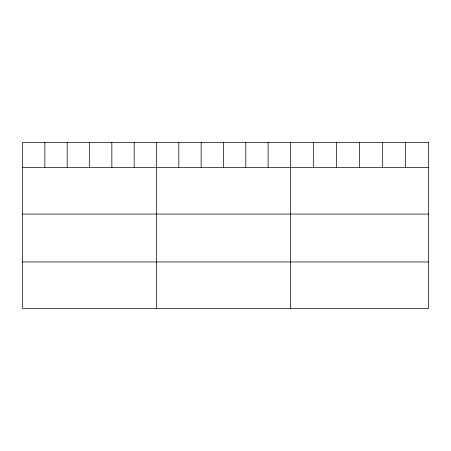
<?xml version="1.0" encoding="UTF-8"?>
<svg xmlns="http://www.w3.org/2000/svg" width="451" height="451" viewBox="0 0 451 451"><rect width="100%" height="100%" fill="white"/><g stroke="black" fill="none" stroke-linecap="round" stroke-linejoin="round"><path stroke-width="0.68" d="M22.55 167.586L428.45 167.586M22.55 214.067L428.45 214.067M22.55 261.958L428.45 261.958M405.449 142.561L405.449 167.586M382.448 142.561L382.448 167.586M359.447 142.561L359.447 167.586M336.446 142.561L336.446 167.586M313.445 142.561L313.445 167.586M290.444 142.561L290.444 308.439M268.12 142.561L268.12 167.586M245.795 142.561L245.795 167.586M223.47 142.561L223.47 167.586M201.146 142.561L201.146 167.586M178.821 142.561L178.821 167.586M156.497 142.561L156.497 308.439M134.172 142.561L134.172 167.586M111.848 142.561L111.848 167.586M89.523 142.561L89.523 167.586M67.199 142.561L67.199 167.586M44.874 142.561L44.874 167.586M428.45 142.561L22.55 142.561L22.55 308.439L428.45 308.439L428.45 142.561"/></g></svg>
